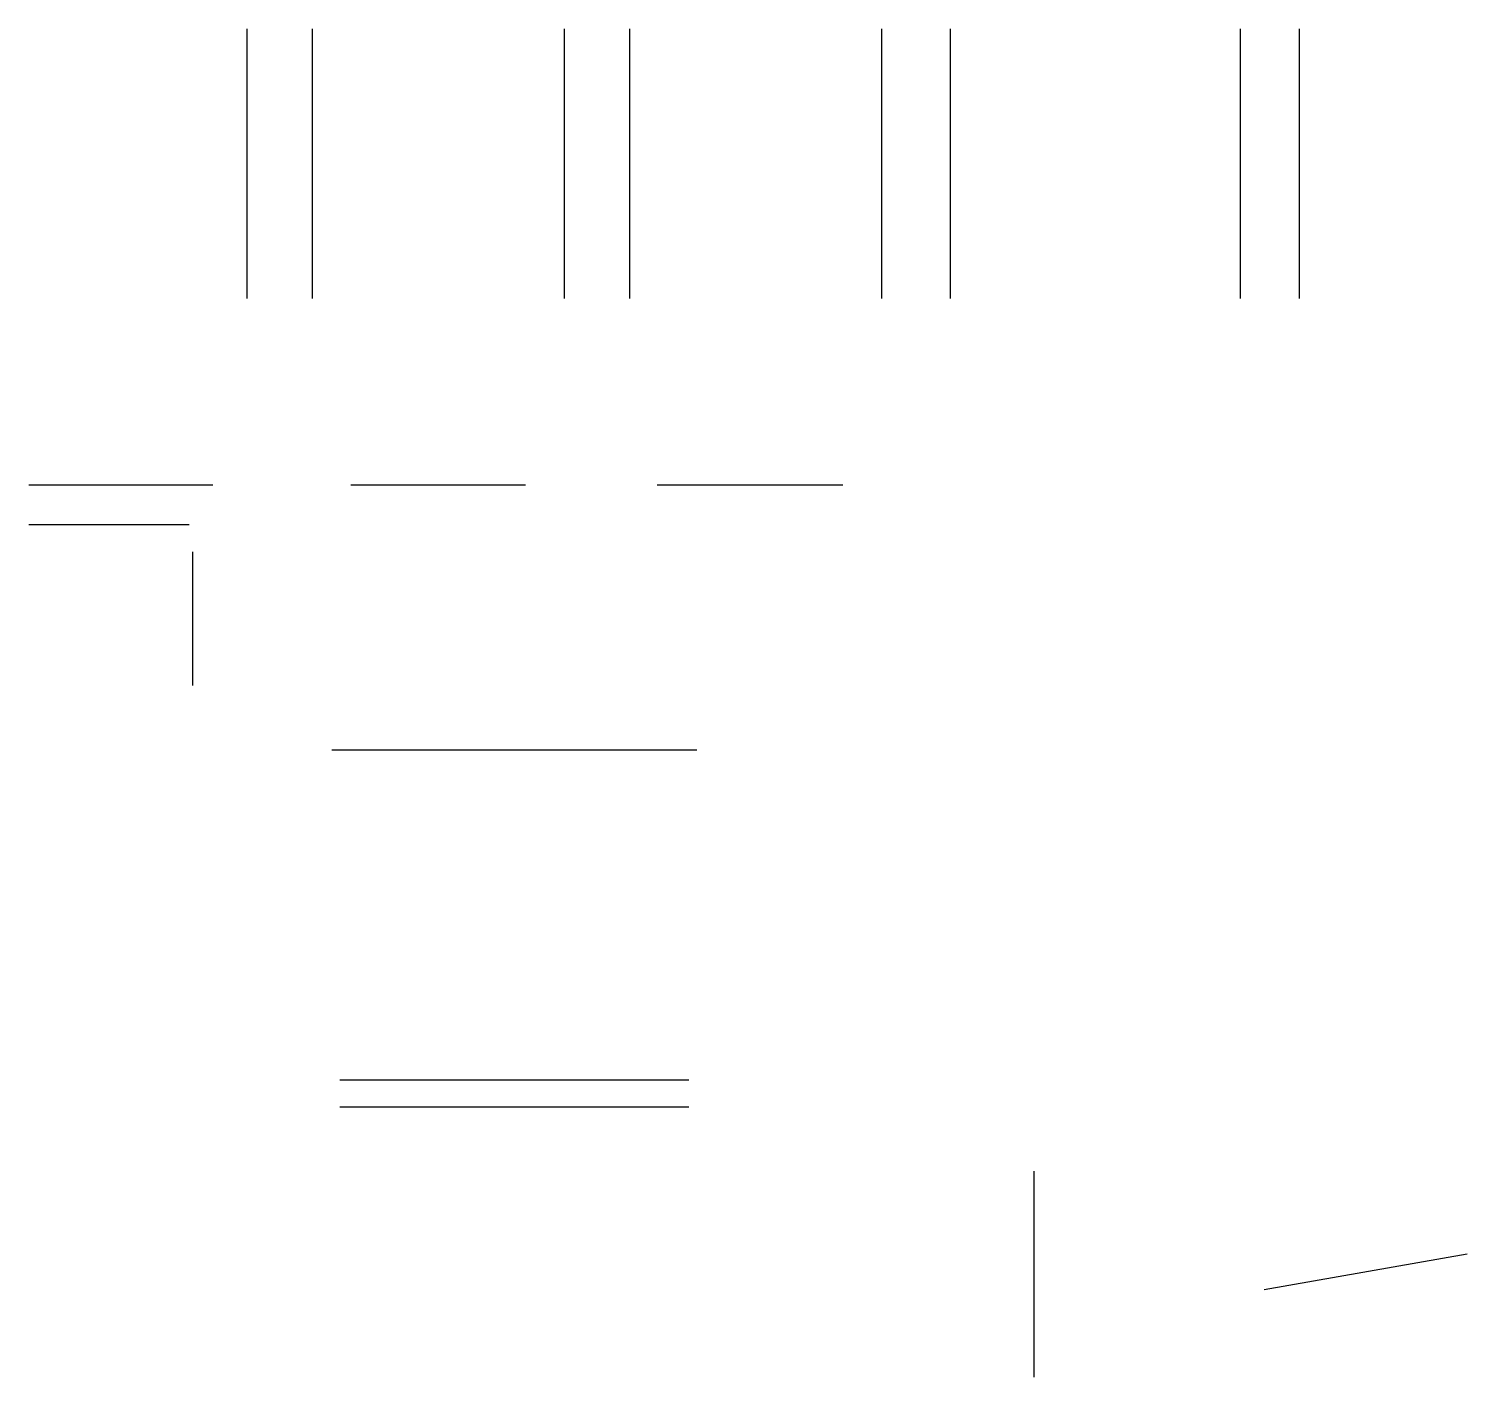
# Model space of a CAD drawing. Header units: millimetres. Extents: x 1.9 to 92.6, y 3.5 to 88.5.
import ezdxf

# ---------------------------------------------------------------- set-up
doc = ezdxf.new("R2010")
doc.units = ezdxf.units.MM
doc.layers.get('0').update_dxf_attribs({"linetype": 'CONTINUOUS'})

msp = doc.modelspace()

# ---------------------------------------------------------------- linework, layer by layer
for p, q in [((15.65, 88.5), (15.65, 71.5)), ((19.75, 88.5), (19.75, 71.5)), ((35.65, 88.5), (35.65, 71.5)), ((39.75, 88.5), (39.75, 71.5)), ((55.65, 88.5), (55.65, 71.5)), ((59.97, 88.5), (59.97, 71.5)), ((78.25, 88.5), (78.25, 71.5)), ((81.97, 88.5), (81.97, 71.5)), ((1.9, 59.75), (13.5, 59.75)), ((22.2, 59.75), (33.2, 59.75)), ((41.5, 59.75), (53.2, 59.75)), ((1.9, 57.25), (12, 57.25)), ((12.25, 47.094), (12.25, 55.521)), ((21, 43.05), (44, 43.05)), ((21.5, 22.25), (43.5, 22.25)), ((21.5, 20.55), (43.5, 20.55)), ((65.25, 16.5), (65.25, 3.5)), ((79.752, 9.022), (92.555, 11.279))]:
    msp.add_line(p, q)

doc.saveas('drawing.dxf')
